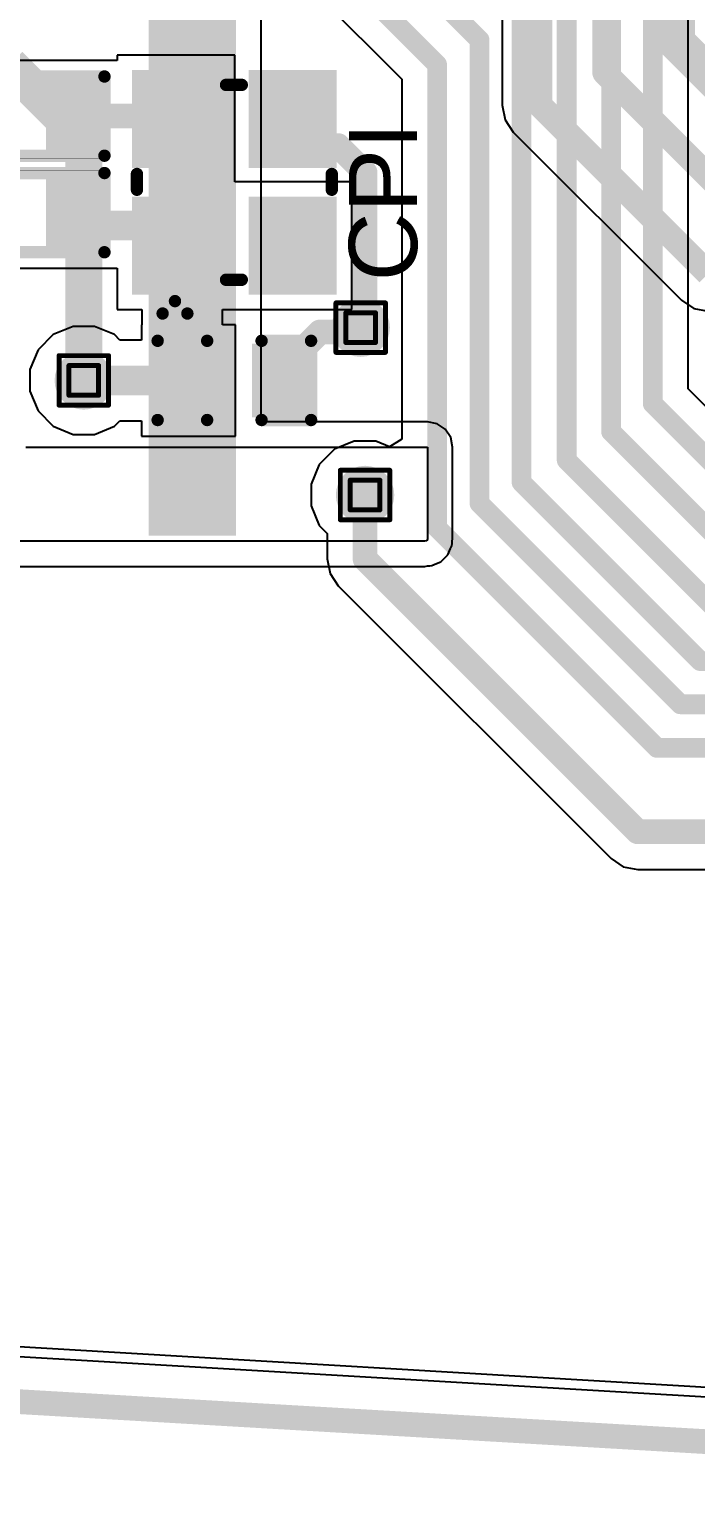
# Model space of a CAD drawing. Header units: inches. Extents: x 0 to 355, y -10 to 78.
# Drawn here: x 47.12 to 53.95, y -3.85 to 11.35 of the extents above; entities that cross this region are included whole.
import ezdxf

# ---------------------------------------------------------------- set-up
doc = ezdxf.new("R2010")
doc.units = ezdxf.units.IN
for name, color, linetype in [('Board Outline', 216, 'Continuous'), ('Bottom Layer', 5, 'Continuous'), ('Drill Drawing', 1, 'Continuous'), ('Top Layer', 1, 'Continuous'), ('Top Overlay', 2, 'Continuous'), ('Top Paste', 8, 'Continuous'), ('Top Solder', 216, 'Continuous'), ('Via Holes', 16, 'Continuous')]:
    doc.layers.add(name, color=color, linetype=linetype)
doc.styles.add('Arial', font='', dxfattribs={"height": 0.2})
doc.styles.get('Arial').set_extended_font_data('Arial')

# ---------------------------------------------------------------- blocks, each defined once
blk = doc.blocks.new('R___0402_36')
at = {"layer": 'Top Layer'}
for points in [[(-0.6985, -0.3175), (-0.6985, 0.3175), (-0.2412999999999999, 0.3175), (-0.2413, -0.3175)], [(0.2412999999999999, -0.3175), (0.2413, 0.3175), (0.6985, 0.3175), (0.6985, -0.3175)]]:
    blk.add_hatch(color=1, dxfattribs=at).paths.add_polyline_path(points)
at = {"layer": 'Top Paste'}
for points in [[(-0.6985, -0.3175), (-0.6985, 0.3175), (-0.2412999999999999, 0.3175), (-0.2413, -0.3175)], [(0.2412999999999999, -0.3175), (0.2413, 0.3175), (0.6985, 0.3175), (0.6985, -0.3175)]]:
    blk.add_hatch(color=8, dxfattribs=at).paths.add_polyline_path(points)
at = {"layer": 'Top Solder'}
for points in [[(-0.75350116, -0.37250116), (-0.75350116, 0.37250116), (-0.1862988399999999, 0.37250116), (-0.18629884, -0.37250116)], [(0.1862988399999999, -0.37250116), (0.18629884, 0.37250116), (0.75350116, 0.37250116), (0.75350116, -0.37250116)]]:
    blk.add_hatch(color=216, dxfattribs=at).paths.add_polyline_path(points)
at = {"layer": 'Top Overlay'}
for points in [[(-0.7874, 0.4064, 0.127, 0.127, 0), (0.7874, 0.4064, 0.127, 0.127, 0)], [(-0.7874, -0.4064, 0.127, 0.127, 0), (-0.7874, 0.4064, 0.127, 0.127, 0)], [(0.7874, -0.4064, 0.127, 0.127, 0), (0.7874, 0.4064, 0.127, 0.127, 0)], [(-0.7874, -0.4064, 0.127, 0.127, 0), (0.7874, -0.4064, 0.127, 0.127, 0)], [(-0.8128, -0.4318, 0.0032258, 0.0032258, 0), (0.8128, -0.4318, 0.0032258, 0.0032258, 0)]]:
    blk.add_lwpolyline(points, format="xyseb", dxfattribs=at)
for points in [[(-0.8191499999999999, 0.4064, 0.0635, 0.0635, 1), (-0.7556499999999999, 0.4064, 0.0635, 0.0635, 1)], [(-0.8191499999999999, 0.4064, 0.0635, 0.0635, 1), (-0.7556499999999999, 0.4064, 0.0635, 0.0635, 1)], [(0.7556499999999999, 0.4064, 0.0635, 0.0635, 1), (0.8191499999999999, 0.4064, 0.0635, 0.0635, 1)], [(0.7556499999999999, 0.4064, 0.0635, 0.0635, 1), (0.8191499999999999, 0.4064, 0.0635, 0.0635, 1)], [(-0.8191499999999999, -0.4064, 0.0635, 0.0635, 1), (-0.7556499999999999, -0.4064, 0.0635, 0.0635, 1)], [(-0.8191499999999999, -0.4064, 0.0635, 0.0635, 1), (-0.7556499999999999, -0.4064, 0.0635, 0.0635, 1)], [(-0.81360518, -0.4318, 0.0016129, 0.0016129, 1), (-0.8119948199999999, -0.4318, 0.0016129, 0.0016129, 1)], [(0.7556499999999999, -0.4064, 0.0635, 0.0635, 1), (0.8191499999999999, -0.4064, 0.0635, 0.0635, 1)], [(0.7556499999999999, -0.4064, 0.0635, 0.0635, 1), (0.8191499999999999, -0.4064, 0.0635, 0.0635, 1)], [(0.8119948199999999, -0.4318, 0.0016129, 0.0016129, 1), (0.81360518, -0.4318, 0.0016129, 0.0016129, 1)]]:
    blk.add_lwpolyline(points, format="xyseb", close=True, dxfattribs=at)
blk = doc.blocks.new('R___0402_37')
at = {"layer": 'Top Layer'}
for points in [[(-0.6985, -0.3175), (-0.6985, 0.3175), (-0.2412999999999999, 0.3175), (-0.2413, -0.3175)], [(0.2412999999999999, -0.3175), (0.2413, 0.3175), (0.6985, 0.3175), (0.6985, -0.3175)]]:
    blk.add_hatch(color=1, dxfattribs=at).paths.add_polyline_path(points)
at = {"layer": 'Top Paste'}
for points in [[(-0.6985, -0.3175), (-0.6985, 0.3175), (-0.2412999999999999, 0.3175), (-0.2413, -0.3175)], [(0.2412999999999999, -0.3175), (0.2413, 0.3175), (0.6985, 0.3175), (0.6985, -0.3175)]]:
    blk.add_hatch(color=8, dxfattribs=at).paths.add_polyline_path(points)
at = {"layer": 'Top Solder'}
for points in [[(-0.75350116, -0.37250116), (-0.75350116, 0.37250116), (-0.1862988399999999, 0.37250116), (-0.18629884, -0.37250116)], [(0.1862988399999999, -0.37250116), (0.18629884, 0.37250116), (0.75350116, 0.37250116), (0.75350116, -0.37250116)]]:
    blk.add_hatch(color=216, dxfattribs=at).paths.add_polyline_path(points)
at = {"layer": 'Top Overlay'}
for points in [[(-0.7874, 0.4064, 0.127, 0.127, 0), (-0.7874, -0.4064, 0.127, 0.127, 0)], [(0.7874, 0.4064, 0.127, 0.127, 0), (-0.7874, 0.4064, 0.127, 0.127, 0)], [(0.7874, 0.4064, 0.127, 0.127, 0), (0.7874, -0.4064, 0.127, 0.127, 0)], [(0.7874, -0.4064, 0.127, 0.127, 0), (-0.7874, -0.4064, 0.127, 0.127, 0)], [(0.8128, -0.4318, 0.0032258, 0.0032258, 0), (-0.8128, -0.4318, 0.0032258, 0.0032258, 0)]]:
    blk.add_lwpolyline(points, format="xyseb", dxfattribs=at)
for points in [[(-0.8191499999999999, 0.4064, 0.0635, 0.0635, 1), (-0.7556499999999999, 0.4064, 0.0635, 0.0635, 1)], [(-0.8191499999999999, 0.4064, 0.0635, 0.0635, 1), (-0.7556499999999999, 0.4064, 0.0635, 0.0635, 1)], [(0.7556499999999999, 0.4064, 0.0635, 0.0635, 1), (0.8191499999999999, 0.4064, 0.0635, 0.0635, 1)], [(0.7556499999999999, 0.4064, 0.0635, 0.0635, 1), (0.8191499999999999, 0.4064, 0.0635, 0.0635, 1)], [(-0.8191499999999999, -0.4064, 0.0635, 0.0635, 1), (-0.7556499999999999, -0.4064, 0.0635, 0.0635, 1)], [(-0.8191499999999999, -0.4064, 0.0635, 0.0635, 1), (-0.7556499999999999, -0.4064, 0.0635, 0.0635, 1)], [(-0.81360518, -0.4318, 0.0016129, 0.0016129, 1), (-0.8119948199999999, -0.4318, 0.0016129, 0.0016129, 1)], [(0.7556499999999999, -0.4064, 0.0635, 0.0635, 1), (0.8191499999999999, -0.4064, 0.0635, 0.0635, 1)], [(0.7556499999999999, -0.4064, 0.0635, 0.0635, 1), (0.8191499999999999, -0.4064, 0.0635, 0.0635, 1)], [(0.8119948199999999, -0.4318, 0.0016129, 0.0016129, 1), (0.81360518, -0.4318, 0.0016129, 0.0016129, 1)]]:
    blk.add_lwpolyline(points, format="xyseb", close=True, dxfattribs=at)
blk = doc.blocks.new('SK6812_EC20_70')
at = {"layer": 'Top Layer'}
for points in [[(-1.04999917, 0.95000191), (-0.24999823, 0.95000191), (-0.24999823, 0.25000077), (-1.04999917, 0.25000077)], [(0.25000077, 0.95000191), (1.05000171, 0.95000191), (1.05000171, 0.25000077), (0.25000077, 0.25000077)], [(-1.04999917, -0.24999823), (-0.24999823, -0.24999823), (-0.24999823, -0.9499993699999999), (-1.04999917, -0.9499993699999999)], [(0.25000077, -0.24999823), (1.05000171, -0.24999823), (1.05000171, -0.9499993699999999), (0.25000077, -0.9499993699999999)]]:
    blk.add_hatch(color=1, dxfattribs=at).paths.add_polyline_path(points)
at = {"layer": 'Top Paste'}
for points in [[(-1.04999917, 0.95000191), (-0.24999823, 0.95000191), (-0.24999823, 0.25000077), (-1.04999917, 0.25000077)], [(0.25000077, 0.95000191), (1.05000171, 0.95000191), (1.05000171, 0.25000077), (0.25000077, 0.25000077)], [(-1.04999917, -0.24999823), (-0.24999823, -0.24999823), (-0.24999823, -0.9499993699999999), (-1.04999917, -0.9499993699999999)], [(0.25000077, -0.24999823), (1.05000171, -0.24999823), (1.05000171, -0.9499993699999999), (0.25000077, -0.9499993699999999)]]:
    blk.add_hatch(color=8, dxfattribs=at).paths.add_polyline_path(points)
at = {"layer": 'Top Solder'}
for points in [[(-1.15159917, 1.05160191), (-0.14839823, 1.05160191), (-0.14839823, 0.14840077), (-1.15159917, 0.14840077)], [(0.14840077, 1.05160191), (1.15160171, 1.05160191), (1.15160171, 0.14840077), (0.14840077, 0.14840077)], [(-1.15159917, -0.14839823), (-0.14839823, -0.14839823), (-0.14839823, -1.05159937), (-1.15159917, -1.05159937)], [(0.14840077, -0.14839823), (1.15160171, -0.14839823), (1.15160171, -1.05159937), (0.14840077, -1.05159937)]]:
    blk.add_hatch(color=216, dxfattribs=at).paths.add_polyline_path(points)
at = {"layer": 'Top Overlay'}
for points in [[(0.0762, 1.00000054, 0.127, 0.127, 0), (-0.08560053999999999, 1.00000054, 0.127, 0.127, 0)], [(-0.999998, -0.08560053999999999, 0.127, 0.127, 0), (-0.999998, 0.0762, 0.127, 0.127, 0)], [(0.999998, -0.08560053999999999, 0.127, 0.127, 0), (0.999998, 0.0762, 0.127, 0.127, 0)], [(1.2192, -0.6096, 0.127, 0.127, 0), (1.3462, -0.4826, 0.127, 0.127, 0)], [(1.3462, -0.7366, 0.127, 0.127, 0), (1.3462, -0.4826, 0.127, 0.127, 0)], [(1.3462, -0.7366, 0.127, 0.127, 0), (1.2192, -0.6096, 0.127, 0.127, 0)], [(0.0762, -0.999998, 0.127, 0.127, 0), (-0.08560053999999999, -0.999998, 0.127, 0.127, 0)]]:
    blk.add_lwpolyline(points, format="xyseb", dxfattribs=at)
for points in [[(-0.11735054, 1.00000054, 0.0635, 0.0635, 1), (-0.05385054, 1.00000054, 0.0635, 0.0635, 1)], [(0.04445, 1.00000054, 0.0635, 0.0635, 1), (0.10795, 1.00000054, 0.0635, 0.0635, 1)], [(-1.031748, 0.0762, 0.0635, 0.0635, 1), (-0.968248, 0.0762, 0.0635, 0.0635, 1)], [(0.968248, 0.0762, 0.0635, 0.0635, 1), (1.031748, 0.0762, 0.0635, 0.0635, 1)], [(-1.031748, -0.08560053999999999, 0.0635, 0.0635, 1), (-0.968248, -0.08560053999999999, 0.0635, 0.0635, 1)], [(0.968248, -0.08560053999999999, 0.0635, 0.0635, 1), (1.031748, -0.08560053999999999, 0.0635, 0.0635, 1)], [(1.31445, -0.4826, 0.0635, 0.0635, 1), (1.37795, -0.4826, 0.0635, 0.0635, 1)], [(1.31445, -0.4826, 0.0635, 0.0635, 1), (1.37795, -0.4826, 0.0635, 0.0635, 1)], [(1.18745, -0.6096, 0.0635, 0.0635, 1), (1.25095, -0.6096, 0.0635, 0.0635, 1)], [(1.18745, -0.6096, 0.0635, 0.0635, 1), (1.25095, -0.6096, 0.0635, 0.0635, 1)], [(1.31445, -0.7366, 0.0635, 0.0635, 1), (1.37795, -0.7366, 0.0635, 0.0635, 1)], [(1.31445, -0.7366, 0.0635, 0.0635, 1), (1.37795, -0.7366, 0.0635, 0.0635, 1)], [(-0.11735054, -0.999998, 0.0635, 0.0635, 1), (-0.05385054, -0.999998, 0.0635, 0.0635, 1)], [(0.04445, -0.999998, 0.0635, 0.0635, 1), (0.10795, -0.999998, 0.0635, 0.0635, 1)]]:
    blk.add_lwpolyline(points, format="xyseb", close=True, dxfattribs=at)
blk = doc.blocks.new('C___0402_77')
at = {"layer": 'Top Layer'}
for points in [[(-0.6985, -0.3175), (-0.6985, 0.3175), (-0.2412999999999999, 0.3175), (-0.2413, -0.3175)], [(0.2412999999999999, -0.3175), (0.2413, 0.3175), (0.6985, 0.3175), (0.6985, -0.3175)]]:
    blk.add_hatch(color=1, dxfattribs=at).paths.add_polyline_path(points)
at = {"layer": 'Top Paste'}
for points in [[(-0.6985, -0.3175), (-0.6985, 0.3175), (-0.2412999999999999, 0.3175), (-0.2413, -0.3175)], [(0.2412999999999999, -0.3175), (0.2413, 0.3175), (0.6985, 0.3175), (0.6985, -0.3175)]]:
    blk.add_hatch(color=8, dxfattribs=at).paths.add_polyline_path(points)
at = {"layer": 'Top Solder'}
for points in [[(-0.7584998799999999, -0.37749988), (-0.7584998799999999, 0.37749988), (-0.18130012, 0.37749988), (-0.18130012, -0.37749988)], [(0.18130012, -0.37749988), (0.18130012, 0.37749988), (0.7584998799999999, 0.37749988), (0.7584998799999999, -0.37749988)]]:
    blk.add_hatch(color=216, dxfattribs=at).paths.add_polyline_path(points)
at = {"layer": 'Top Overlay'}
for points in [[(-0.7874, -0.4064, 0.127, 0.127, 0), (-0.7874, 0.4064, 0.127, 0.127, 0)], [(-0.7874, 0.4064, 0.127, 0.127, 0), (-0.2794, 0.4064, 0.127, 0.127, 0)], [(0.2794, 0.4064, 0.127, 0.127, 0), (0.7874, 0.4064, 0.127, 0.127, 0)], [(0.7874, -0.4064, 0.127, 0.127, 0), (0.7874, 0.4064, 0.127, 0.127, 0)], [(-0.7874, -0.4064, 0.127, 0.127, 0), (-0.2794, -0.4064, 0.127, 0.127, 0)], [(0.2794, -0.4064, 0.127, 0.127, 0), (0.7874, -0.4064, 0.127, 0.127, 0)]]:
    blk.add_lwpolyline(points, format="xyseb", dxfattribs=at)
for points in [[(-0.8191499999999999, 0.4064, 0.0635, 0.0635, 1), (-0.7556499999999999, 0.4064, 0.0635, 0.0635, 1)], [(-0.8191499999999999, 0.4064, 0.0635, 0.0635, 1), (-0.7556499999999999, 0.4064, 0.0635, 0.0635, 1)], [(-0.31115, 0.4064, 0.0635, 0.0635, 1), (-0.24765, 0.4064, 0.0635, 0.0635, 1)], [(0.24765, 0.4064, 0.0635, 0.0635, 1), (0.31115, 0.4064, 0.0635, 0.0635, 1)], [(0.7556499999999999, 0.4064, 0.0635, 0.0635, 1), (0.8191499999999999, 0.4064, 0.0635, 0.0635, 1)], [(0.7556499999999999, 0.4064, 0.0635, 0.0635, 1), (0.8191499999999999, 0.4064, 0.0635, 0.0635, 1)], [(-0.8191499999999999, -0.4064, 0.0635, 0.0635, 1), (-0.7556499999999999, -0.4064, 0.0635, 0.0635, 1)], [(-0.8191499999999999, -0.4064, 0.0635, 0.0635, 1), (-0.7556499999999999, -0.4064, 0.0635, 0.0635, 1)], [(-0.31115, -0.4064, 0.0635, 0.0635, 1), (-0.24765, -0.4064, 0.0635, 0.0635, 1)], [(0.24765, -0.4064, 0.0635, 0.0635, 1), (0.31115, -0.4064, 0.0635, 0.0635, 1)], [(0.7556499999999999, -0.4064, 0.0635, 0.0635, 1), (0.8191499999999999, -0.4064, 0.0635, 0.0635, 1)], [(0.7556499999999999, -0.4064, 0.0635, 0.0635, 1), (0.8191499999999999, -0.4064, 0.0635, 0.0635, 1)]]:
    blk.add_lwpolyline(points, format="xyseb", close=True, dxfattribs=at)

msp = doc.modelspace()

# ---------------------------------------------------------------- hatches: boundary and pattern name
at = {"layer": 'Bottom Layer'}
msp.add_hatch(color=5, dxfattribs=at).paths.add_polyline_path([(48.3426262, 6.151481219999999), (49.23695004, 6.151481219999999), (49.23695004, 12.72067306), (48.3426262, 12.72067306)])
h = msp.add_hatch(color=5, dxfattribs=at)
edge = h.paths.add_edge_path()
edge.add_arc((50.51830383999999, 8.28751454), 0.2999994, 0, 360)
h = msp.add_hatch(color=5, dxfattribs=at)
edge = h.paths.add_edge_path()
edge.add_arc((47.67595748, 7.74609576), 0.2999994, 0, 360)
h = msp.add_hatch(color=5, dxfattribs=at)
edge = h.paths.add_edge_path()
edge.add_arc((50.56320596, 6.56980906), 0.2999994, 0, 360)
at = {"layer": 'Top Layer'}
h = msp.add_hatch(color=1, dxfattribs=at)
edge = h.paths.add_edge_path()
edge.add_arc((50.51830383999999, 8.28751454), 0.2999994, 0, 360)
h = msp.add_hatch(color=1, dxfattribs=at)
edge = h.paths.add_edge_path()
edge.add_arc((47.67595748, 7.74609576), 0.2999994, 0, 360)
h = msp.add_hatch(color=1, dxfattribs=at)
edge = h.paths.add_edge_path()
edge.add_arc((50.56320596, 6.56980906), 0.2999994, 0, 360)
at = {"layer": 'Via Holes'}
h = msp.add_hatch(color=7, dxfattribs=at)
edge = h.paths.add_edge_path()
edge.add_arc((50.51830383999999, 8.28751454), 0.1499997, 0, 360)
h = msp.add_hatch(color=7, dxfattribs=at)
edge = h.paths.add_edge_path()
edge.add_arc((47.67595748, 7.74609576), 0.1499997, 0, 360)
h = msp.add_hatch(color=7, dxfattribs=at)
edge = h.paths.add_edge_path()
edge.add_arc((50.56320596, 6.56980906), 0.1499997, 0, 360)

# ---------------------------------------------------------------- linework, layer by layer
at = {"layer": 'Board Outline'}
msp.add_lwpolyline([(1.27e-05, 1.27e-05, 0.254, 0.254, 0), (64.00783236, -3.72297706, 0.254, 0.254, 0)], format="xyseb", dxfattribs=at)
at = {"layer": 'Bottom Layer'}
for p, q in [((51.9708765, 23.62761594), (51.9708765, 10.56940482)), ((49.4959259, 7.32048828), (49.4959259, 12.72067306)), ((51.9708765, 10.56940482), (52.00044717999999, 10.42074624)), ((52.00044717999999, 10.42074624), (52.0846558, 10.29471906)), ((52.0846558, 10.29471906), (53.81058579999999, 8.568789059999999)), ((53.81058579999999, 8.568789059999999), (53.93661297999999, 8.48458044)), ((53.93661297999999, 8.48458044), (54.08527156, 8.45500976)), ((51.20292019999999, 7.32048828), (49.4959259, 7.32048828)), ((51.30202592, 7.30077534), (51.20292019999999, 7.32048828)), ((51.38604403999999, 7.244636259999999), (51.30202592, 7.30077534)), ((51.44218312, 7.16061814), (51.38604403999999, 7.244636259999999)), ((51.46189606, 7.06151242), (51.44218312, 7.16061814)), ((47.08249156, 7.06151242), (51.20292019999999, 7.06151242)), ((51.20292019999999, 7.06151242), (51.20292019999999, 6.121816559999999)), ((51.46189606, 6.121816559999999), (51.46189606, 7.06151242)), ((48.66698674, 6.09630988), (46.16315634, 6.09630734)), ((51.17741351999999, 6.09631242), (48.66698674, 6.09630988)), ((51.19868855999999, 6.10054406), (51.17741351999999, 6.09631242)), ((51.20292019999999, 6.121816559999999), (51.19868855999999, 6.10054406)), ((51.4569202, 6.0968001), (51.46189606, 6.121816559999999)), ((51.4569202, 6.071290879999999), (51.4569202, 6.0968001)), ((51.34256686, 5.88521048), (51.41401706, 5.95666322)), ((51.41401706, 5.95666322), (51.44006222, 6.01953584)), ((51.44006222, 6.01953584), (51.44218312, 6.02271084)), ((51.44218312, 6.02271084), (51.44292733999999, 6.0264548)), ((51.44292733999999, 6.0264548), (51.45268856, 6.05001838)), ((51.45268856, 6.05001838), (51.4569202, 6.071290879999999)), ((46.16315634, 5.83733148), (48.66698674, 5.83733402)), ((48.66698674, 5.83733402), (51.17741351999999, 5.83733656)), ((51.17741351999999, 5.83733656), (51.20242998, 5.84231242)), ((51.20242998, 5.84231242), (51.22793411999999, 5.84231242)), ((51.22793411999999, 5.84231242), (51.24920916, 5.846544059999999)), ((51.24920916, 5.846544059999999), (51.27277528, 5.85630528)), ((51.27277528, 5.85630528), (51.27651923999999, 5.8570495)), ((51.27651923999999, 5.8570495), (51.2796917, 5.859167859999999)), ((51.2796917, 5.859167859999999), (51.34256686, 5.88521048)), ((62.90973702, -3.10729122), (44.99470808, -2.0546695))]:
    msp.add_line(p, q, dxfattribs=at)
for points in [[(53.75871391999999, 11.21768648, 0.3809999999999999, 0.3809999999999999, 0), (53.75871391999999, 27.39430894, 0.3809999999999999, 0.3809999999999999, 0)], [(53.02278955999999, 10.90489818, 0.254, 0.254, 0), (53.02278955999999, 24.06941084, 0.254, 0.254, 0)], [(52.35934156, 10.56940482, 0.254, 0.254, 0), (52.35934156, 23.7885224, 0.254, 0.254, 0)], [(53.75871391999999, 11.21768648, 0.3809999999999999, 0.3809999999999999, 0), (54.38484678, 10.59155362, 0.3809999999999999, 0.3809999999999999, 0)], [(46.91163084, 10.9826425, 0.3809999999999999, 0.3809999999999999, 0), (47.67595748, 10.21831586, 0.3809999999999999, 0.3809999999999999, 0)], [(53.02278955999999, 10.90489818, 0.254, 0.254, 0), (54.37714803999999, 9.5505397, 0.254, 0.254, 0)], [(52.35934156, 10.56940482, 0.254, 0.254, 0), (54.08527156, 8.843474819999999, 0.254, 0.254, 0)], [(47.67595748, 7.74609576, 0.3809999999999999, 0.3809999999999999, 0), (47.67595748, 10.21831586, 0.3809999999999999, 0.3809999999999999, 0)]]:
    msp.add_lwpolyline(points, format="xyseb", dxfattribs=at)
for points in [[(53.66346392, 11.21768648, 0.1905, 0.1905, 1), (53.85396392, 11.21768648, 0.1905, 0.1905, 1)], [(53.66346392, 11.21768648, 0.1905, 0.1905, 1), (53.85396392, 11.21768648, 0.1905, 0.1905, 1)], [(52.95928955999999, 10.90489818, 0.127, 0.127, 1), (53.08628955999999, 10.90489818, 0.127, 0.127, 1)], [(52.95928955999999, 10.90489818, 0.127, 0.127, 1), (53.08628955999999, 10.90489818, 0.127, 0.127, 1)], [(52.29584155999999, 10.56940482, 0.127, 0.127, 1), (52.42284156, 10.56940482, 0.127, 0.127, 1)], [(52.29584155999999, 10.56940482, 0.127, 0.127, 1), (52.42284156, 10.56940482, 0.127, 0.127, 1)], [(47.58070747999999, 10.21831586, 0.1905, 0.1905, 1), (47.77120747999999, 10.21831586, 0.1905, 0.1905, 1)], [(47.58070747999999, 10.21831586, 0.1905, 0.1905, 1), (47.77120747999999, 10.21831586, 0.1905, 0.1905, 1)], [(47.58070747999999, 7.74609576, 0.1905, 0.1905, 1), (47.77120747999999, 7.74609576, 0.1905, 0.1905, 1)]]:
    msp.add_lwpolyline(points, format="xyseb", close=True, dxfattribs=at)
at = {"layer": 'Drill Drawing'}
for points in [[(50.26430384, 8.54151454, 0.0508, 0.0508, 0), (50.77230384, 8.54151454, 0.0508, 0.0508, 0)], [(50.26430384, 8.03351454, 0.0508, 0.0508, 0), (50.26430384, 8.54151454, 0.0508, 0.0508, 0)], [(50.77230384, 8.03351454, 0.0508, 0.0508, 0), (50.77230384, 8.54151454, 0.0508, 0.0508, 0)], [(50.36590383999999, 8.43991454, 0.0508, 0.0508, 0), (50.67070383999999, 8.43991454, 0.0508, 0.0508, 0)], [(50.36590383999999, 8.13511454, 0.0508, 0.0508, 0), (50.36590383999999, 8.43991454, 0.0508, 0.0508, 0)], [(50.67070383999999, 8.13511454, 0.0508, 0.0508, 0), (50.67070383999999, 8.43991454, 0.0508, 0.0508, 0)], [(50.26430384, 8.03351454, 0.0508, 0.0508, 0), (50.77230384, 8.03351454, 0.0508, 0.0508, 0)], [(50.36590383999999, 8.13511454, 0.0508, 0.0508, 0), (50.67070383999999, 8.13511454, 0.0508, 0.0508, 0)], [(47.42195748, 8.000095759999999, 0.0508, 0.0508, 0), (47.92995748, 8.000095759999999, 0.0508, 0.0508, 0)], [(47.42195748, 7.49209576, 0.0508, 0.0508, 0), (47.42195748, 8.000095759999999, 0.0508, 0.0508, 0)], [(47.52355748, 7.898495759999999, 0.0508, 0.0508, 0), (47.82835748, 7.898495759999999, 0.0508, 0.0508, 0)], [(47.52355748, 7.59369576, 0.0508, 0.0508, 0), (47.52355748, 7.898495759999999, 0.0508, 0.0508, 0)], [(47.82835748, 7.59369576, 0.0508, 0.0508, 0), (47.82835748, 7.898495759999999, 0.0508, 0.0508, 0)], [(47.92995748, 7.49209576, 0.0508, 0.0508, 0), (47.92995748, 8.000095759999999, 0.0508, 0.0508, 0)], [(47.52355748, 7.59369576, 0.0508, 0.0508, 0), (47.82835748, 7.59369576, 0.0508, 0.0508, 0)], [(47.42195748, 7.49209576, 0.0508, 0.0508, 0), (47.92995748, 7.49209576, 0.0508, 0.0508, 0)], [(50.30920596, 6.823809059999999, 0.0508, 0.0508, 0), (50.81720596, 6.823809059999999, 0.0508, 0.0508, 0)], [(50.30920596, 6.31580906, 0.0508, 0.0508, 0), (50.30920596, 6.823809059999999, 0.0508, 0.0508, 0)], [(50.81720596, 6.31580906, 0.0508, 0.0508, 0), (50.81720596, 6.823809059999999, 0.0508, 0.0508, 0)], [(50.41080596, 6.72220906, 0.0508, 0.0508, 0), (50.71560596, 6.72220906, 0.0508, 0.0508, 0)], [(50.41080596, 6.417409059999999, 0.0508, 0.0508, 0), (50.41080596, 6.72220906, 0.0508, 0.0508, 0)], [(50.71560596, 6.417409059999999, 0.0508, 0.0508, 0), (50.71560596, 6.72220906, 0.0508, 0.0508, 0)], [(50.41080596, 6.417409059999999, 0.0508, 0.0508, 0), (50.71560596, 6.417409059999999, 0.0508, 0.0508, 0)], [(50.30920596, 6.31580906, 0.0508, 0.0508, 0), (50.81720596, 6.31580906, 0.0508, 0.0508, 0)]]:
    msp.add_lwpolyline(points, format="xyseb", dxfattribs=at)
for points in [[(50.25160383999999, 8.54151454, 0.0254, 0.0254, 1), (50.27700384, 8.54151454, 0.0254, 0.0254, 1)], [(50.25160383999999, 8.54151454, 0.0254, 0.0254, 1), (50.27700384, 8.54151454, 0.0254, 0.0254, 1)], [(50.75960384, 8.54151454, 0.0254, 0.0254, 1), (50.78500383999999, 8.54151454, 0.0254, 0.0254, 1)], [(50.75960384, 8.54151454, 0.0254, 0.0254, 1), (50.78500383999999, 8.54151454, 0.0254, 0.0254, 1)], [(50.35320384, 8.43991454, 0.0254, 0.0254, 1), (50.37860384, 8.43991454, 0.0254, 0.0254, 1)], [(50.35320384, 8.43991454, 0.0254, 0.0254, 1), (50.37860384, 8.43991454, 0.0254, 0.0254, 1)], [(50.65800384, 8.43991454, 0.0254, 0.0254, 1), (50.68340384, 8.43991454, 0.0254, 0.0254, 1)], [(50.65800384, 8.43991454, 0.0254, 0.0254, 1), (50.68340384, 8.43991454, 0.0254, 0.0254, 1)], [(50.25160383999999, 8.03351454, 0.0254, 0.0254, 1), (50.27700384, 8.03351454, 0.0254, 0.0254, 1)], [(50.25160383999999, 8.03351454, 0.0254, 0.0254, 1), (50.27700384, 8.03351454, 0.0254, 0.0254, 1)], [(50.35320384, 8.13511454, 0.0254, 0.0254, 1), (50.37860384, 8.13511454, 0.0254, 0.0254, 1)], [(50.35320384, 8.13511454, 0.0254, 0.0254, 1), (50.37860384, 8.13511454, 0.0254, 0.0254, 1)], [(50.65800384, 8.13511454, 0.0254, 0.0254, 1), (50.68340384, 8.13511454, 0.0254, 0.0254, 1)], [(50.65800384, 8.13511454, 0.0254, 0.0254, 1), (50.68340384, 8.13511454, 0.0254, 0.0254, 1)], [(50.75960384, 8.03351454, 0.0254, 0.0254, 1), (50.78500383999999, 8.03351454, 0.0254, 0.0254, 1)], [(50.75960384, 8.03351454, 0.0254, 0.0254, 1), (50.78500383999999, 8.03351454, 0.0254, 0.0254, 1)], [(47.40925747999999, 8.000095759999999, 0.0254, 0.0254, 1), (47.43465748, 8.000095759999999, 0.0254, 0.0254, 1)], [(47.40925747999999, 8.000095759999999, 0.0254, 0.0254, 1), (47.43465748, 8.000095759999999, 0.0254, 0.0254, 1)], [(47.51085747999999, 7.898495759999999, 0.0254, 0.0254, 1), (47.53625748, 7.898495759999999, 0.0254, 0.0254, 1)], [(47.51085747999999, 7.898495759999999, 0.0254, 0.0254, 1), (47.53625748, 7.898495759999999, 0.0254, 0.0254, 1)], [(47.81565747999999, 7.898495759999999, 0.0254, 0.0254, 1), (47.84105748, 7.898495759999999, 0.0254, 0.0254, 1)], [(47.81565747999999, 7.898495759999999, 0.0254, 0.0254, 1), (47.84105748, 7.898495759999999, 0.0254, 0.0254, 1)], [(47.91725748, 8.000095759999999, 0.0254, 0.0254, 1), (47.94265748, 8.000095759999999, 0.0254, 0.0254, 1)], [(47.91725748, 8.000095759999999, 0.0254, 0.0254, 1), (47.94265748, 8.000095759999999, 0.0254, 0.0254, 1)], [(47.51085747999999, 7.59369576, 0.0254, 0.0254, 1), (47.53625748, 7.59369576, 0.0254, 0.0254, 1)], [(47.51085747999999, 7.59369576, 0.0254, 0.0254, 1), (47.53625748, 7.59369576, 0.0254, 0.0254, 1)], [(47.81565747999999, 7.59369576, 0.0254, 0.0254, 1), (47.84105748, 7.59369576, 0.0254, 0.0254, 1)], [(47.81565747999999, 7.59369576, 0.0254, 0.0254, 1), (47.84105748, 7.59369576, 0.0254, 0.0254, 1)], [(47.40925747999999, 7.49209576, 0.0254, 0.0254, 1), (47.43465748, 7.49209576, 0.0254, 0.0254, 1)], [(47.40925747999999, 7.49209576, 0.0254, 0.0254, 1), (47.43465748, 7.49209576, 0.0254, 0.0254, 1)], [(47.91725748, 7.49209576, 0.0254, 0.0254, 1), (47.94265748, 7.49209576, 0.0254, 0.0254, 1)], [(47.91725748, 7.49209576, 0.0254, 0.0254, 1), (47.94265748, 7.49209576, 0.0254, 0.0254, 1)], [(50.29650596, 6.823809059999999, 0.0254, 0.0254, 1), (50.32190596, 6.823809059999999, 0.0254, 0.0254, 1)], [(50.29650596, 6.823809059999999, 0.0254, 0.0254, 1), (50.32190596, 6.823809059999999, 0.0254, 0.0254, 1)], [(50.80450596, 6.823809059999999, 0.0254, 0.0254, 1), (50.82990596, 6.823809059999999, 0.0254, 0.0254, 1)], [(50.80450596, 6.823809059999999, 0.0254, 0.0254, 1), (50.82990596, 6.823809059999999, 0.0254, 0.0254, 1)], [(50.39810596, 6.72220906, 0.0254, 0.0254, 1), (50.42350596, 6.72220906, 0.0254, 0.0254, 1)], [(50.39810596, 6.72220906, 0.0254, 0.0254, 1), (50.42350596, 6.72220906, 0.0254, 0.0254, 1)], [(50.70290596, 6.72220906, 0.0254, 0.0254, 1), (50.72830596, 6.72220906, 0.0254, 0.0254, 1)], [(50.70290596, 6.72220906, 0.0254, 0.0254, 1), (50.72830596, 6.72220906, 0.0254, 0.0254, 1)], [(50.39810596, 6.417409059999999, 0.0254, 0.0254, 1), (50.42350596, 6.417409059999999, 0.0254, 0.0254, 1)], [(50.39810596, 6.417409059999999, 0.0254, 0.0254, 1), (50.42350596, 6.417409059999999, 0.0254, 0.0254, 1)], [(50.70290596, 6.417409059999999, 0.0254, 0.0254, 1), (50.72830596, 6.417409059999999, 0.0254, 0.0254, 1)], [(50.70290596, 6.417409059999999, 0.0254, 0.0254, 1), (50.72830596, 6.417409059999999, 0.0254, 0.0254, 1)], [(50.29650596, 6.31580906, 0.0254, 0.0254, 1), (50.32190596, 6.31580906, 0.0254, 0.0254, 1)], [(50.29650596, 6.31580906, 0.0254, 0.0254, 1), (50.32190596, 6.31580906, 0.0254, 0.0254, 1)], [(50.80450596, 6.31580906, 0.0254, 0.0254, 1), (50.82990596, 6.31580906, 0.0254, 0.0254, 1)], [(50.80450596, 6.31580906, 0.0254, 0.0254, 1), (50.82990596, 6.31580906, 0.0254, 0.0254, 1)]]:
    msp.add_lwpolyline(points, format="xyseb", close=True, dxfattribs=at)
at = {"layer": 'Top Layer'}
for p, q in [((47.70455534, 14.07139172), (50.94008354, 10.83586606)), ((53.87862478, 7.658054279999999), (53.87862478, 12.31672162)), ((48.0177221, 11.0297849), (46.88453666, 11.0297849)), ((49.2257207, 11.08268294), (48.0177221, 11.08268294)), ((48.0177221, 11.08268294), (48.0177221, 11.0297849)), ((49.2257207, 9.782683), (49.2257207, 11.08268294)), ((50.94008354, 10.83586606), (50.94008354, 7.1423403)), ((50.42572084, 9.782683), (49.2257207, 9.782683)), ((50.42572084, 8.474684599999998), (50.42572084, 9.782683)), ((46.88453666, 8.8961849), (48.0177221, 8.8961849)), ((48.0177221, 8.8961849), (48.0177221, 8.474684599999998)), ((48.0177221, 8.474684599999998), (48.2724079, 8.474684599999998)), ((48.2724079, 8.474684599999998), (48.2724079, 8.3174332)), ((49.1011337, 8.3174332), (49.1011337, 8.474684599999998)), ((49.1011337, 8.474684599999998), (50.42572084, 8.474684599999998)), ((47.36214302, 8.21575446), (47.20629878, 8.05991022)), ((47.56575958, 8.30009516), (47.36214302, 8.21575446)), ((47.78615538, 8.30009516), (47.56575958, 8.30009516)), ((47.98977194, 8.21575446), (47.78615538, 8.30009516)), ((48.04514902, 8.16037738), (47.98977194, 8.21575446)), ((48.2724079, 8.3174332), (48.2692202, 8.3174332)), ((48.2692202, 8.3174332), (48.2692202, 8.16037738)), ((49.2344202, 8.3174332), (49.1011337, 8.3174332)), ((49.2344202, 7.174433199999999), (49.2344202, 8.3174332)), ((47.20629878, 8.05991022), (47.12195808, 7.85629366)), ((48.2692202, 8.16037738), (48.04514902, 8.16037738)), ((47.12195808, 7.85629366), (47.12195808, 7.63589786)), ((47.12195808, 7.63589786), (47.20629878, 7.432281300000001)), ((54.92539688, 6.611279639999999), (53.87862478, 7.658054279999999)), ((47.20629878, 7.432281300000001), (47.36214302, 7.27643706)), ((47.98977194, 7.27643706), (48.04498646, 7.33165158)), ((48.04498646, 7.33165158), (48.2692202, 7.33165158)), ((48.2692202, 7.33165158), (48.2692202, 7.174433199999999)), ((47.36214302, 7.27643706), (47.56575958, 7.19209636)), ((47.56575958, 7.19209636), (47.78615538, 7.19209636)), ((47.78615538, 7.19209636), (47.98977194, 7.27643706)), ((48.2692202, 7.174433199999999), (49.2344202, 7.174433199999999)), ((50.94008354, 7.1423403), (50.813081, 7.06595234)), ((50.24939149999999, 7.03946776), (50.09354726, 6.88362352)), ((50.45300805999999, 7.12380846), (50.24939149999999, 7.03946776)), ((50.67340386, 7.12380846), (50.45300805999999, 7.12380846)), ((50.813081, 7.06595234), (50.67340386, 7.12380846)), ((50.09354726, 6.88362352), (50.00920656, 6.68000696)), ((50.00920656, 6.68000696), (50.00920656, 6.459611160000001)), ((50.00920656, 6.459611160000001), (50.09354726, 6.255994599999999)), ((50.09354726, 6.255994599999999), (50.1747409, 6.17480096)), ((50.1747409, 6.17480096), (50.1747409, 5.913280019999999)), ((50.1747409, 5.913280019999999), (50.20431158, 5.76462144)), ((50.20431158, 5.76462144), (50.28852019999999, 5.63859426)), ((50.28852019999999, 5.63859426), (53.08793039999999, 2.83918406)), ((53.08793039999999, 2.83918406), (53.21395757999999, 2.754975439999999)), ((53.21395757999999, 2.754975439999999), (53.36261615999999, 2.72540476)), ((53.36261615999999, 2.72540476), (57.73967116, 2.72540476)), ((62.91000117999999, -3.2077152), (44.98911245999999, -2.15474804))]:
    msp.add_line(p, q, dxfattribs=at)
for points in [[(46.97908308, 15.99903074, 0.2032, 0.2032, 0), (51.73805755999999, 11.24005626, 0.2032, 0.2032, 0)], [(46.69185988, 15.59683698, 0.2032, 0.2032, 0), (51.30265076, 10.9860461, 0.2032, 0.2032, 0)], [(53.51605756, 7.5078717, 0.2032, 0.2032, 0), (53.51605756, 12.31673432, 0.2032, 0.2032, 0)], [(53.08843331999999, 7.22006938, 0.2032, 0.2032, 0), (53.08843331999999, 12.0471184, 0.2032, 0.2032, 0)], [(52.6327878, 6.92766458, 0.2032, 0.2032, 0), (52.6327878, 11.79749736, 0.2032, 0.2032, 0)], [(52.16985756, 6.7002533, 0.2032, 0.2032, 0), (52.16985756, 11.58723616, 0.2032, 0.2032, 0)], [(51.73805755999999, 6.484282179999999, 0.2032, 0.2032, 0), (51.73805755999999, 11.24005626, 0.2032, 0.2032, 0)], [(51.30265076, 6.2312169, 0.2032, 0.2032, 0), (51.30265076, 10.9860461, 0.2032, 0.2032, 0)], [(47.5707202, 10.4582849, 0.254, 0.254, 0), (48.59212024, 10.4582849, 0.254, 0.254, 0)], [(48.59212024, 10.4582849, 0.254, 0.254, 0), (48.6217214, 10.42868374, 0.254, 0.254, 0)], [(49.82172154, 10.37868384, 0.254, 0.254, 0), (49.82172154, 10.42868374, 0.254, 0.254, 0)], [(49.82172154, 10.37868384, 0.254, 0.254, 0), (50.04472337999999, 10.155682, 0.254, 0.254, 0)], [(50.04472337999999, 10.155682, 0.254, 0.254, 0), (50.28628246, 10.155682, 0.254, 0.254, 0)], [(50.28628246, 10.155682, 0.254, 0.254, 0), (50.56320596, 9.878758499999998, 0.254, 0.254, 0)], [(50.56320596, 8.242612419999999, 0.254, 0.254, 0), (50.56320596, 9.878758499999998, 0.254, 0.254, 0)], [(47.5707202, 9.413389859999999, 0.3048, 0.3048, 0), (47.5707202, 9.4676849, 0.3048, 0.3048, 0)], [(47.5707202, 9.413389859999999, 0.3048, 0.3048, 0), (47.6469202, 9.337189859999999, 0.3048, 0.3048, 0)], [(47.6469202, 9.337189859999999, 0.3048, 0.3048, 0), (48.6805478, 9.337189859999999, 0.3048, 0.3048, 0)], [(48.6867708, 7.746014479999999, 0.3048, 0.3048, 0), (48.6867708, 9.0636344, 0.3048, 0.3048, 0)], [(49.6916202, 7.834833199999999, 0.254, 0.254, 0), (50.09939942, 8.242612419999999, 0.254, 0.254, 0)], [(50.09939942, 8.242612419999999, 0.254, 0.254, 0), (50.47340172, 8.242612419999999, 0.254, 0.254, 0)], [(50.47340172, 8.242612419999999, 0.254, 0.254, 0), (50.51830383999999, 8.28751454, 0.254, 0.254, 0)], [(49.6916202, 7.7459332, 0.254, 0.254, 0), (49.6916202, 7.834833199999999, 0.254, 0.254, 0)], [(47.67595748, 7.74609576, 0.3048, 0.3048, 0), (47.67603876, 7.746014479999999, 0.3048, 0.3048, 0)], [(47.67603876, 7.746014479999999, 0.3048, 0.3048, 0), (48.6867708, 7.746014479999999, 0.3048, 0.3048, 0)], [(48.6867708, 7.746014479999999, 0.3048, 0.3048, 0), (48.75173892, 7.746014479999999, 0.3048, 0.3048, 0)], [(48.75173892, 7.746014479999999, 0.3048, 0.3048, 0), (48.7518202, 7.7459332, 0.3048, 0.3048, 0)], [(53.51605756, 7.5078717, 0.2032, 0.2032, 0), (54.77521683999999, 6.248712419999999, 0.2032, 0.2032, 0)], [(53.08843331999999, 7.22006938, 0.2032, 0.2032, 0), (54.50202968, 5.806473019999999, 0.2032, 0.2032, 0)], [(52.6327878, 6.92766458, 0.2032, 0.2032, 0), (54.23303352, 5.32741886, 0.2032, 0.2032, 0)], [(50.56320596, 5.913280019999999, 0.254, 0.254, 0), (50.56320596, 6.56980906, 0.254, 0.254, 0)], [(52.16985756, 6.7002533, 0.2032, 0.2032, 0), (54.00464688, 4.865463979999999, 0.2032, 0.2032, 0)], [(51.73805755999999, 6.484282179999999, 0.2032, 0.2032, 0), (53.80010576, 4.42223398, 0.2032, 0.2032, 0)], [(51.30265076, 6.2312169, 0.2032, 0.2032, 0), (53.55886672, 3.97500094, 0.2032, 0.2032, 0)], [(50.56320596, 5.913280019999999, 0.254, 0.254, 0), (53.36261615999999, 3.11386982, 0.254, 0.254, 0)], [(54.00464688, 4.865463979999999, 0.2032, 0.2032, 0), (74.88449082, 4.865463979999999, 0.2032, 0.2032, 0)], [(53.80010576, 4.42223398, 0.2032, 0.2032, 0), (75.25965898, 4.42223398, 0.2032, 0.2032, 0)], [(53.55886672, 3.97500094, 0.2032, 0.2032, 0), (75.57805306, 3.97500094, 0.2032, 0.2032, 0)], [(53.36261615999999, 3.11386982, 0.254, 0.254, 0), (58.31117116, 3.11386982, 0.254, 0.254, 0)]]:
    msp.add_lwpolyline(points, format="xyseb", dxfattribs=at)
for points in [[(51.68725756, 11.24005626, 0.1016, 0.1016, 1), (51.78885756, 11.24005626, 0.1016, 0.1016, 1)], [(51.68725756, 11.24005626, 0.1016, 0.1016, 1), (51.78885756, 11.24005626, 0.1016, 0.1016, 1)], [(51.25185076, 10.9860461, 0.1016, 0.1016, 1), (51.35345075999999, 10.9860461, 0.1016, 0.1016, 1)], [(51.25185076, 10.9860461, 0.1016, 0.1016, 1), (51.35345075999999, 10.9860461, 0.1016, 0.1016, 1)], [(47.5072202, 10.4582849, 0.127, 0.127, 1), (47.63422019999999, 10.4582849, 0.127, 0.127, 1)], [(48.52862024, 10.4582849, 0.127, 0.127, 1), (48.65562024, 10.4582849, 0.127, 0.127, 1)], [(48.52862024, 10.4582849, 0.127, 0.127, 1), (48.65562024, 10.4582849, 0.127, 0.127, 1)], [(48.55822139999999, 10.42868374, 0.127, 0.127, 1), (48.6852214, 10.42868374, 0.127, 0.127, 1)], [(49.75822154, 10.42868374, 0.127, 0.127, 1), (49.88522154, 10.42868374, 0.127, 0.127, 1)], [(49.75822154, 10.37868384, 0.127, 0.127, 1), (49.88522154, 10.37868384, 0.127, 0.127, 1)], [(49.75822154, 10.37868384, 0.127, 0.127, 1), (49.88522154, 10.37868384, 0.127, 0.127, 1)], [(49.98122338, 10.155682, 0.127, 0.127, 1), (50.10822338, 10.155682, 0.127, 0.127, 1)], [(49.98122338, 10.155682, 0.127, 0.127, 1), (50.10822338, 10.155682, 0.127, 0.127, 1)], [(50.22278246, 10.155682, 0.127, 0.127, 1), (50.34978245999999, 10.155682, 0.127, 0.127, 1)], [(50.22278246, 10.155682, 0.127, 0.127, 1), (50.34978245999999, 10.155682, 0.127, 0.127, 1)], [(50.49970596, 9.878758499999998, 0.127, 0.127, 1), (50.62670596, 9.878758499999998, 0.127, 0.127, 1)], [(50.49970596, 9.878758499999998, 0.127, 0.127, 1), (50.62670596, 9.878758499999998, 0.127, 0.127, 1)], [(47.4945202, 9.4676849, 0.1524, 0.1524, 1), (47.6469202, 9.4676849, 0.1524, 0.1524, 1)], [(47.4945202, 9.413389859999999, 0.1524, 0.1524, 1), (47.6469202, 9.413389859999999, 0.1524, 0.1524, 1)], [(47.4945202, 9.413389859999999, 0.1524, 0.1524, 1), (47.6469202, 9.413389859999999, 0.1524, 0.1524, 1)], [(47.5707202, 9.337189859999999, 0.1524, 0.1524, 1), (47.7231202, 9.337189859999999, 0.1524, 0.1524, 1)], [(47.5707202, 9.337189859999999, 0.1524, 0.1524, 1), (47.7231202, 9.337189859999999, 0.1524, 0.1524, 1)], [(48.6043478, 9.337189859999999, 0.1524, 0.1524, 1), (48.7567478, 9.337189859999999, 0.1524, 0.1524, 1)], [(48.6105708, 9.0636344, 0.1524, 0.1524, 1), (48.7629708, 9.0636344, 0.1524, 0.1524, 1)], [(50.03589942, 8.242612419999999, 0.127, 0.127, 1), (50.16289942, 8.242612419999999, 0.127, 0.127, 1)], [(50.03589942, 8.242612419999999, 0.127, 0.127, 1), (50.16289942, 8.242612419999999, 0.127, 0.127, 1)], [(50.40990171999999, 8.242612419999999, 0.127, 0.127, 1), (50.53690172, 8.242612419999999, 0.127, 0.127, 1)], [(50.40990171999999, 8.242612419999999, 0.127, 0.127, 1), (50.53690172, 8.242612419999999, 0.127, 0.127, 1)], [(50.45480384, 8.28751454, 0.127, 0.127, 1), (50.58180383999999, 8.28751454, 0.127, 0.127, 1)], [(50.49970596, 8.242612419999999, 0.127, 0.127, 1), (50.62670596, 8.242612419999999, 0.127, 0.127, 1)], [(49.6281202, 7.834833199999999, 0.127, 0.127, 1), (49.7551202, 7.834833199999999, 0.127, 0.127, 1)], [(49.6281202, 7.834833199999999, 0.127, 0.127, 1), (49.7551202, 7.834833199999999, 0.127, 0.127, 1)], [(47.59975747999999, 7.74609576, 0.1524, 0.1524, 1), (47.75215747999999, 7.74609576, 0.1524, 0.1524, 1)], [(47.59983876, 7.746014479999999, 0.1524, 0.1524, 1), (47.75223876, 7.746014479999999, 0.1524, 0.1524, 1)], [(47.59983876, 7.746014479999999, 0.1524, 0.1524, 1), (47.75223876, 7.746014479999999, 0.1524, 0.1524, 1)], [(48.6105708, 7.746014479999999, 0.1524, 0.1524, 1), (48.7629708, 7.746014479999999, 0.1524, 0.1524, 1)], [(48.6105708, 7.746014479999999, 0.1524, 0.1524, 1), (48.7629708, 7.746014479999999, 0.1524, 0.1524, 1)], [(48.6105708, 7.746014479999999, 0.1524, 0.1524, 1), (48.7629708, 7.746014479999999, 0.1524, 0.1524, 1)], [(48.67553891999999, 7.746014479999999, 0.1524, 0.1524, 1), (48.82793891999999, 7.746014479999999, 0.1524, 0.1524, 1)], [(48.67553891999999, 7.746014479999999, 0.1524, 0.1524, 1), (48.82793891999999, 7.746014479999999, 0.1524, 0.1524, 1)], [(48.6756202, 7.7459332, 0.1524, 0.1524, 1), (48.8280202, 7.7459332, 0.1524, 0.1524, 1)], [(49.6281202, 7.7459332, 0.127, 0.127, 1), (49.7551202, 7.7459332, 0.127, 0.127, 1)], [(53.46525756, 7.5078717, 0.1016, 0.1016, 1), (53.56685756, 7.5078717, 0.1016, 0.1016, 1)], [(53.46525756, 7.5078717, 0.1016, 0.1016, 1), (53.56685756, 7.5078717, 0.1016, 0.1016, 1)], [(53.03763332, 7.22006938, 0.1016, 0.1016, 1), (53.13923332, 7.22006938, 0.1016, 0.1016, 1)], [(53.03763332, 7.22006938, 0.1016, 0.1016, 1), (53.13923332, 7.22006938, 0.1016, 0.1016, 1)], [(52.5819878, 6.92766458, 0.1016, 0.1016, 1), (52.6835878, 6.92766458, 0.1016, 0.1016, 1)], [(52.5819878, 6.92766458, 0.1016, 0.1016, 1), (52.6835878, 6.92766458, 0.1016, 0.1016, 1)], [(50.49970596, 6.56980906, 0.127, 0.127, 1), (50.62670596, 6.56980906, 0.127, 0.127, 1)], [(52.11905755999999, 6.7002533, 0.1016, 0.1016, 1), (52.22065756, 6.7002533, 0.1016, 0.1016, 1)], [(52.11905755999999, 6.7002533, 0.1016, 0.1016, 1), (52.22065756, 6.7002533, 0.1016, 0.1016, 1)], [(51.68725756, 6.484282179999999, 0.1016, 0.1016, 1), (51.78885756, 6.484282179999999, 0.1016, 0.1016, 1)], [(51.68725756, 6.484282179999999, 0.1016, 0.1016, 1), (51.78885756, 6.484282179999999, 0.1016, 0.1016, 1)], [(51.25185076, 6.2312169, 0.1016, 0.1016, 1), (51.35345075999999, 6.2312169, 0.1016, 0.1016, 1)], [(51.25185076, 6.2312169, 0.1016, 0.1016, 1), (51.35345075999999, 6.2312169, 0.1016, 0.1016, 1)], [(50.49970596, 5.913280019999999, 0.127, 0.127, 1), (50.62670596, 5.913280019999999, 0.127, 0.127, 1)], [(50.49970596, 5.913280019999999, 0.127, 0.127, 1), (50.62670596, 5.913280019999999, 0.127, 0.127, 1)], [(53.95384688, 4.865463979999999, 0.1016, 0.1016, 1), (54.05544688, 4.865463979999999, 0.1016, 0.1016, 1)], [(53.95384688, 4.865463979999999, 0.1016, 0.1016, 1), (54.05544688, 4.865463979999999, 0.1016, 0.1016, 1)], [(53.74930575999999, 4.42223398, 0.1016, 0.1016, 1), (53.85090576, 4.42223398, 0.1016, 0.1016, 1)], [(53.74930575999999, 4.42223398, 0.1016, 0.1016, 1), (53.85090576, 4.42223398, 0.1016, 0.1016, 1)], [(53.50806672, 3.97500094, 0.1016, 0.1016, 1), (53.60966671999999, 3.97500094, 0.1016, 0.1016, 1)], [(53.50806672, 3.97500094, 0.1016, 0.1016, 1), (53.60966671999999, 3.97500094, 0.1016, 0.1016, 1)], [(53.29911616, 3.11386982, 0.127, 0.127, 1), (53.42611615999999, 3.11386982, 0.127, 0.127, 1)], [(53.29911616, 3.11386982, 0.127, 0.127, 1), (53.42611615999999, 3.11386982, 0.127, 0.127, 1)]]:
    msp.add_lwpolyline(points, format="xyseb", close=True, dxfattribs=at)

# ---------------------------------------------------------------- block references
for name, p in [('R___0402_36', (47.10082019999999, 10.4582849)), ('C___0402_77', (49.22172019999999, 7.7459332))]:
    msp.add_blockref(name, p)
for name, p, rotation in [('SK6812_EC20_70', (49.22172019999999, 9.77868504), 270), ('R___0402_37', (47.10082019999999, 9.4676849), 180)]:
    msp.add_blockref(name, p, dxfattribs=dict(rotation=rotation))

# ---------------------------------------------------------------- texts
at = {"layer": 'Top Overlay', "style": 'Arial'}
msp.add_text('CPI', height=0.7000011399999999, rotation=90, dxfattribs=at).set_placement((51.0972435, 8.76266218))

doc.saveas('drawing.dxf')
